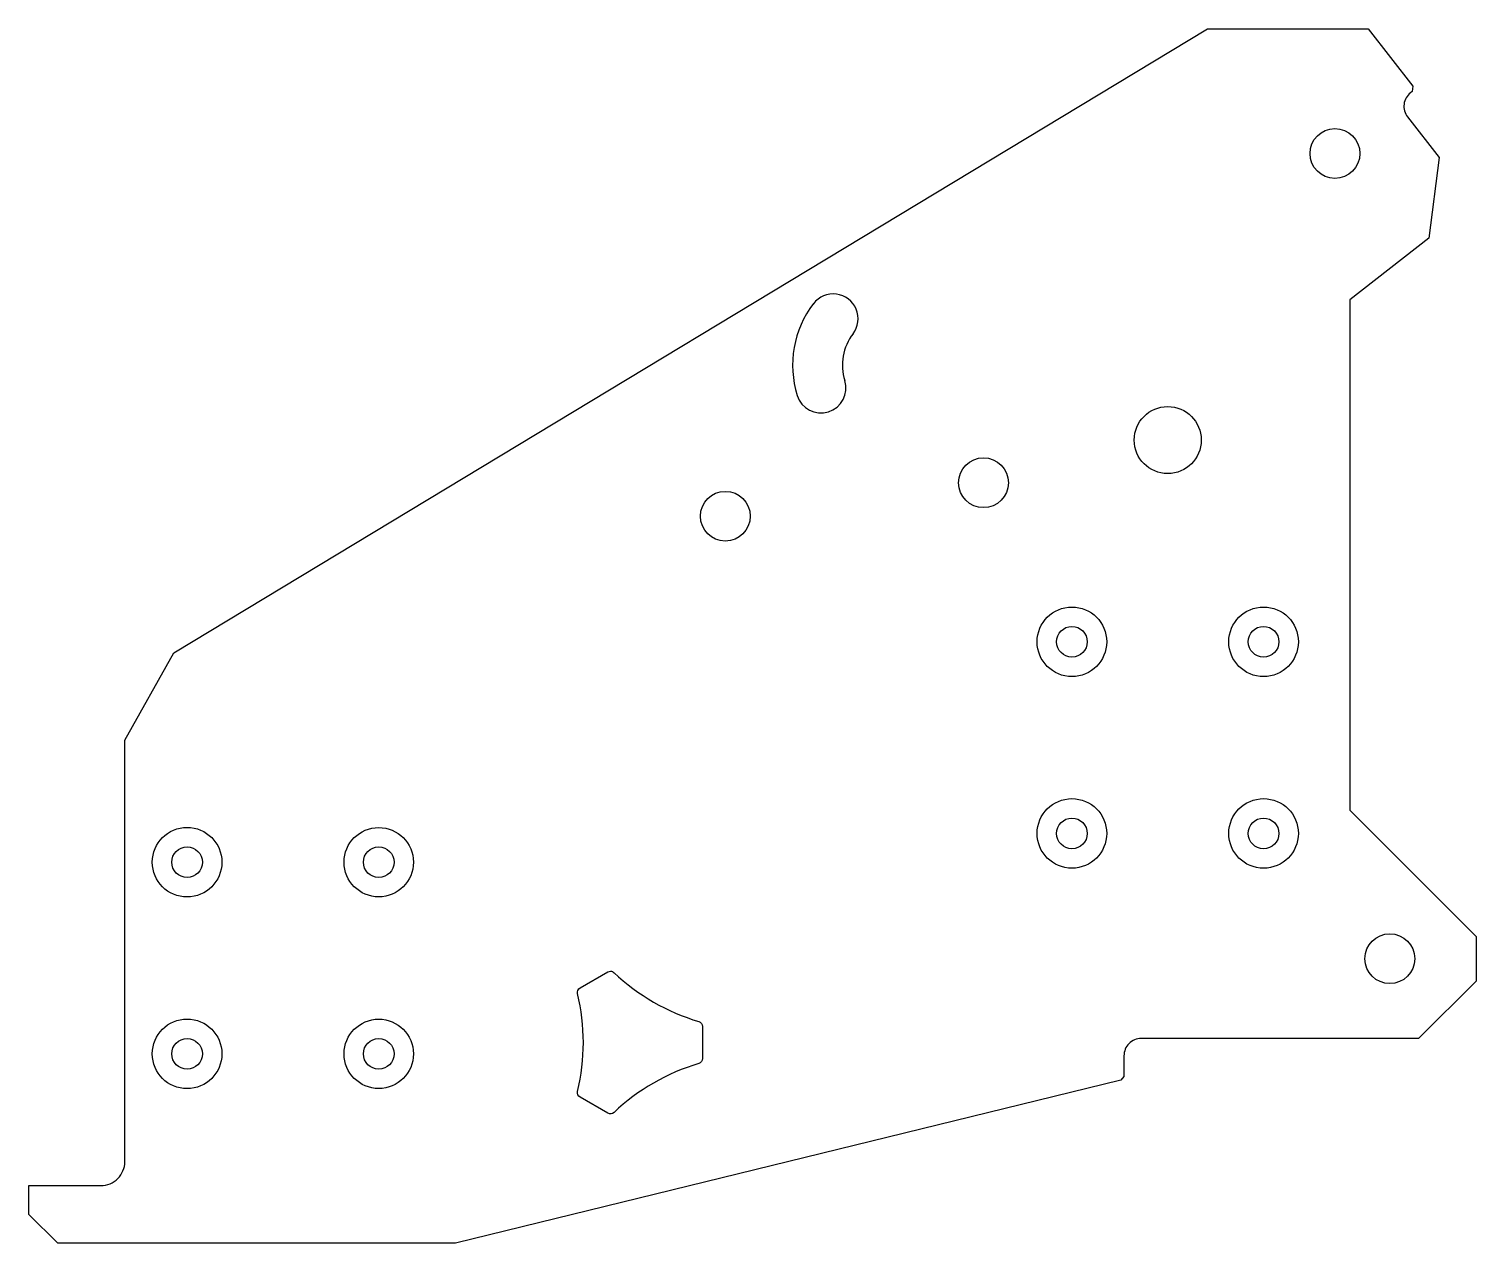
# Model space of a CAD drawing. Header units: millimetres. Extents: x -113 to 38, y -141 to -14.
import ezdxf

# ---------------------------------------------------------------- set-up
doc = ezdxf.new("R2010")
doc.units = ezdxf.units.MM
doc.layers.get('0').update_dxf_attribs({"linetype": 'CONTINUOUS'})

msp = doc.modelspace()

# ---------------------------------------------------------------- linework, layer by layer
for p, q in [((-55.65, -114.34), (-52.76, -112.67)), ((-42.89, -118.37), (-42.89, -121.71)), ((-52.76, -127.41), (-55.65, -125.74))]:
    msp.add_line(p, q)
msp.add_lwpolyline([(0.79, -123.95), (-68.67, -140.97), (-110.17, -140.97), (-113.17, -137.97), (-113.17, -134.97), (-105.67, -134.97, 0.414214), (-103.17, -132.47), (-103.17, -88.47), (-98.04, -79.36), (9.82, -14.27), (26.59, -14.27), (31.24, -20.24), (31.17, -20.8), (31.01, -20.92, 0.414214), (30.69, -23.45), (33.99, -27.68), (32.93, -36.1), (24.67, -42.53), (24.67, -95.79), (37.85, -108.97), (37.85, -113.62), (31.85, -119.62), (2.9, -119.62, 0.414214), (1.1, -121.42), (1.1, -123.57)], format="xyb", close=True)
for centre, radius in [((23.12, -27.27), 2.6), ((5.67, -57.17), 3.5), ((-13.56, -61.62), 2.6), ((-40.5, -65.12), 2.6), ((-4.33, -78.22), 3.63), ((15.67, -78.22), 3.63), ((-4.33, -78.22), 1.6), ((15.67, -78.22), 1.6), ((-4.33, -98.22), 3.63), ((15.67, -98.22), 3.63), ((-4.33, -98.22), 1.6), ((15.67, -98.22), 1.6), ((-96.67, -101.22), 3.63), ((-76.67, -101.22), 3.62), ((-96.67, -101.22), 1.6), ((-76.67, -101.22), 1.6), ((28.85, -111.29), 2.6), ((-96.67, -121.22), 3.63), ((-76.67, -121.22), 3.62), ((-96.67, -121.22), 1.6), ((-76.67, -121.22), 1.6)]:
    msp.add_circle(centre, radius)
for centre, radius, start, end in [((-29.24, -44.51), 2.6, -37.244, 142.756), ((-22.85, -49.36), 10.63, 142.756, 197.244), ((-22.85, -49.36), 5.43, 142.756, 197.244), ((-30.52, -51.74), 2.6, -162.756, 17.244)]:
    msp.add_arc(centre, radius, start, end)
for points in [[(-52.76, -112.67), (-52.67, -112.62), (-52.57, -112.59), (-52.47, -112.6)], [(-52.47, -112.6), (-52.34, -112.6), (-52.21, -112.65), (-52.11, -112.75)], [(-52.11, -112.75), (-49.6, -115.11), (-46.58, -116.86), (-43.27, -117.85)], [(-55.91, -114.94), (-55.96, -114.7), (-55.86, -114.46), (-55.65, -114.34)], [(-55.91, -125.14), (-55.12, -121.79), (-55.12, -118.29), (-55.91, -114.94)], [(-43.27, -117.85), (-43.05, -117.92), (-42.89, -118.13), (-42.89, -118.37)], [(-43.27, -122.23), (-46.58, -123.22), (-49.6, -124.97), (-52.11, -127.33)], [(-42.89, -121.71), (-42.89, -121.95), (-43.05, -122.16), (-43.27, -122.23)], [(-55.65, -125.74), (-55.86, -125.62), (-55.96, -125.38), (-55.91, -125.14)], [(-52.11, -127.33), (-52.29, -127.5), (-52.55, -127.53), (-52.76, -127.41)]]:
    msp.add_open_spline(points, degree=3)

doc.saveas('drawing.dxf')
